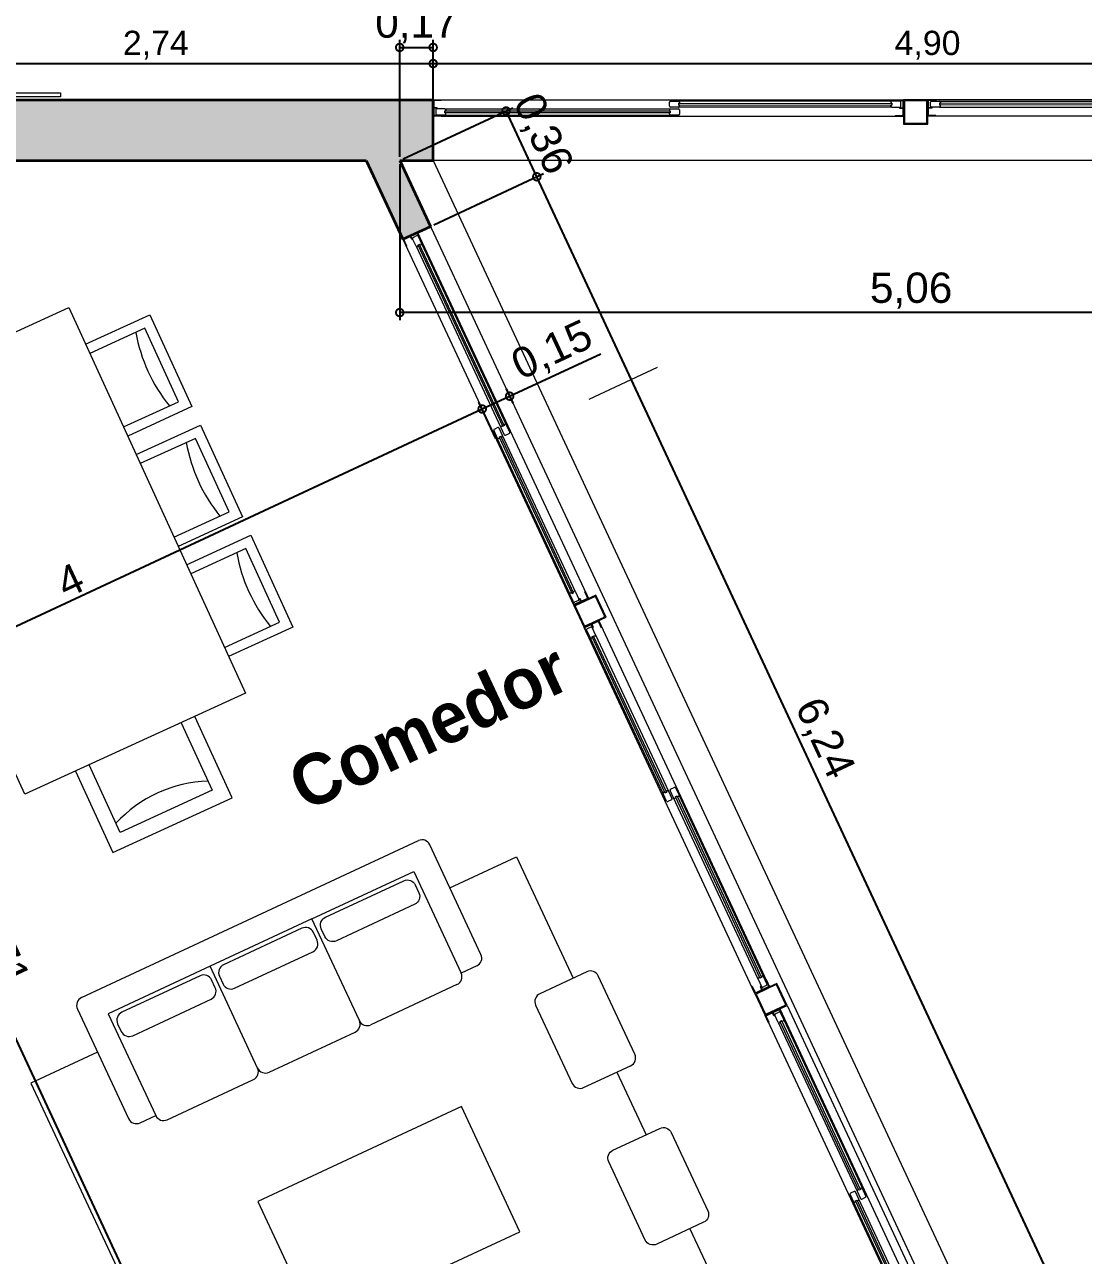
# Model space of a CAD drawing. Header units: millimetres. Extents: x 110427 to 125914, y 76277 to 76441.
# Drawn here: x 114097.03 to 114102.26, y 76334.93 to 76341.02 of the extents above; entities that cross this region are included whole.
import ezdxf

# ---------------------------------------------------------------- set-up
doc = ezdxf.new("R2010")
doc.units = ezdxf.units.MM
for name, color, linetype, lineweight in [('04_CIVIL A CONSTRUIR', 250, 'Continuous', 35), ('06_CIVIL VISTAS GRUESA', 244, 'Continuous', 13), ('07_CIVIL VISTAS MEDIA', 143, 'Continuous', 9), ('08_CIVIL VISTAS FINO', 251, 'Continuous', 5), ('11_CARPINTERIA Y MOBILIARIO', 141, 'Continuous', 9), ('12_HATCH', 8, 'Continuous', 9), ('12_TEXTOS', 4, 'Continuous', 40), ('13_COTAS', 8, 'Continuous', 9)]:
    doc.layers.add(name, color=color, linetype=linetype, lineweight=lineweight)
doc.styles.add('JDS1', font='GOTHICB.TTF')
doc.styles.add('Swis721 BT', font='swiss.ttf')
doc.dimstyles.new('ISO-23', dxfattribs={"dimscale": 0.03, "dimtxt": 5, "dimasz": 2.5, "dimexe": 1.25, "dimexo": 0.625, "dimtad": 1, "dimtxsty": 'Swis721 BT', "dimblk": 'DOTSMALL', "dimcen": 2.5, "dimclrt": 150, "dimadec": 0, "dimazin": 0, "dimtfac": 1, "dimtmove": 0, "dimatfit": 3, "dimfxl": 0, "dimarcsym": 0})

# ---------------------------------------------------------------- blocks, each defined once
blk = doc.blocks.new('_DotSmall')
at = {"color": 0, "linetype": 'ByBlock', "const_width": 0.5}
blk.add_lwpolyline([(-0.0625, 0, 1), (0.0625, 0, 1)], format="xyb", close=True, dxfattribs=at)
blk = doc.blocks.new('*D567')
at = {"layer": '13_COTAS', "color": 0, "lineweight": -2}
for p, q in [((114098.6366, 76332.4563), (114094.9561, 76340.3492)), ((114094.9391, 76340.3413), (114094.9221, 76340.3334)), ((114098.632, 76332.4541), (114098.6706, 76332.4721))]:
    blk.add_line(p, q, dxfattribs=at)
at = {"layer": 'Defpoints', "color": 0}
for p in [(114094.9561, 76340.3492), (114094.9561, 76340.3492), (114098.615, 76332.4462)]:
    blk.add_point(p, dxfattribs=at)
at = {"layer": '13_COTAS', "color": 0, "lineweight": -2, "xscale": 0.075, "yscale": 0.075, "zscale": 0.075}
for p, rotation in [((114094.9561, 76340.3492), 114.9999989492913), ((114098.6366, 76332.4563), 294.9999989492912)]:
    blk.add_blockref('_DotSmall', p, dxfattribs=dict(at, rotation=rotation))
at = {"layer": '13_COTAS', "color": 150, "insert": (114096.8953, 76336.4489), "char_height": 0.15, "attachment_point": 5, "rotation": 295, "style": 'Swis721 BT'}
blk.add_mtext('8,71', dxfattribs=at)
blk = doc.blocks.new('*D624')
at = {"layer": '13_COTAS', "color": 0, "lineweight": -2}
for p, q in [((114099.3585, 76338.9735), (114099.2745, 76339.1536)), ((114095.6651, 76337.4292), (114099.2904, 76339.1196)), ((114095.7333, 76337.283), (114095.6493, 76337.4631))]:
    blk.add_line(p, q, dxfattribs=at)
at = {"layer": 'Defpoints', "color": 0}
for p in [(114099.2904, 76339.1196), (114099.3664, 76338.9565), (114095.7412, 76337.266)]:
    blk.add_point(p, dxfattribs=at)
at = {"layer": '13_COTAS', "color": 0, "lineweight": -2, "xscale": 0.075, "yscale": 0.075, "zscale": 0.075}
for p, rotation in [((114099.2904, 76339.1196), 24.99999753929723), ((114095.6651, 76337.4292), 204.9999975392973)]:
    blk.add_blockref('_DotSmall', p, dxfattribs=dict(at, rotation=rotation))
at = {"layer": '13_COTAS', "color": 150, "insert": (114097.251, 76338.2721), "char_height": 0.15, "attachment_point": 5, "rotation": 25, "style": 'Swis721 BT'}
blk.add_mtext('4', dxfattribs=at)
blk = doc.blocks.new('*D625')
at = {"layer": '13_COTAS', "color": 0, "lineweight": -2}
for p, q in [((114099.4263, 76339.183), (114099.8774, 76339.3934)), ((114099.4096, 76339.2188), (114099.4422, 76339.149)), ((114099.3585, 76338.9735), (114099.2745, 76339.1536)), ((114099.2904, 76339.1196), (114099.4263, 76339.183))]:
    blk.add_line(p, q, dxfattribs=at)
at = {"layer": 'Defpoints', "color": 0}
for p in [(114099.4017, 76339.2358), (114099.4263, 76339.183), (114099.3664, 76338.9565)]:
    blk.add_point(p, dxfattribs=at)
at = {"layer": '13_COTAS', "color": 0, "lineweight": -2, "xscale": 0.075, "yscale": 0.075, "zscale": 0.075}
for p, rotation in [((114099.4263, 76339.183), 24.99999753929718), ((114099.2904, 76339.1196), 204.9999975392972)]:
    blk.add_blockref('_DotSmall', p, dxfattribs=dict(at, rotation=rotation))
at = {"layer": '13_COTAS', "color": 150, "insert": (114099.6397, 76339.403), "char_height": 0.15, "attachment_point": 5, "rotation": 25, "style": 'Swis721 BT'}
blk.add_mtext('0,15', dxfattribs=at)
blk = doc.blocks.new('*D636')
at = {"layer": '06_CIVIL VISTAS GRUESA', "color": 0, "lineweight": -2}
for p, q in [((114099.0514, 76340.0314), (114099.5945, 76340.2846)), ((114102.1977, 76334.6134), (114099.5606, 76340.2688)), ((114101.6886, 76334.376), (114102.2317, 76334.6292))]:
    blk.add_line(p, q, dxfattribs=at)
at = {"layer": 'Defpoints', "color": 0}
for p in [(114099.5606, 76340.2688), (114099.0345, 76340.0234), (114101.6716, 76334.3681)]:
    blk.add_point(p, dxfattribs=at)
at = {"layer": '06_CIVIL VISTAS GRUESA', "color": 0, "lineweight": -2, "xscale": 0.075, "yscale": 0.075, "zscale": 0.075}
for p, rotation in [((114099.5606, 76340.2688), 114.9999999993266), ((114102.1977, 76334.6134), 294.9999999993266)]:
    blk.add_blockref('_DotSmall', p, dxfattribs=dict(at, rotation=rotation))
at = {"layer": '06_CIVIL VISTAS GRUESA', "color": 150, "insert": (114100.9781, 76337.4872), "char_height": 0.15, "attachment_point": 5, "rotation": 295, "style": 'Swis721 BT'}
blk.add_mtext('6,24', dxfattribs=at)
blk = doc.blocks.new('*D637')
at = {"layer": '06_CIVIL VISTAS GRUESA', "color": 0, "lineweight": -2}
for p, q in [((114098.8995, 76340.3572), (114099.4426, 76340.6104)), ((114099.5606, 76340.2688), (114099.4086, 76340.5946)), ((114099.0514, 76340.0313), (114099.5945, 76340.2846))]:
    blk.add_line(p, q, dxfattribs=at)
at = {"layer": 'Defpoints', "color": 0}
for p in [(114099.4086, 76340.5946), (114098.8825, 76340.3492), (114099.0344, 76340.0234)]:
    blk.add_point(p, dxfattribs=at)
at = {"layer": '06_CIVIL VISTAS GRUESA', "color": 0, "lineweight": -2, "xscale": 0.075, "yscale": 0.075, "zscale": 0.075}
for p, rotation in [((114099.4086, 76340.5946), 114.9999999978635), ((114099.5606, 76340.2688), 294.9999999978635)]:
    blk.add_blockref('_DotSmall', p, dxfattribs=dict(at, rotation=rotation))
at = {"layer": '06_CIVIL VISTAS GRUESA', "color": 150, "insert": (114099.5835, 76340.4778), "char_height": 0.15, "attachment_point": 5, "rotation": 295, "style": 'Swis721 BT'}
blk.add_mtext('0,36', dxfattribs=at)
blk = doc.blocks.new('*D638')
at = {"layer": '06_CIVIL VISTAS GRUESA', "color": 0, "lineweight": -2}
for p, q in [((114098.8825, 76340.368), (114098.8822, 76340.9466)), ((114098.8822, 76340.9091), (114099.0477, 76340.9091)), ((114099.048, 76340.3681), (114099.0477, 76340.9466))]:
    blk.add_line(p, q, dxfattribs=at)
at = {"layer": 'Defpoints', "color": 0}
for p in [(114099.0477, 76340.9091), (114098.8825, 76340.3492), (114099.048, 76340.3493)]:
    blk.add_point(p, dxfattribs=at)
at = {"layer": '06_CIVIL VISTAS GRUESA', "color": 0, "lineweight": -2, "xscale": 0.075, "yscale": 0.075, "zscale": 0.075}
for p, rotation in [((114098.8822, 76340.9091), 180.028612391557), ((114099.0477, 76340.9091), 0.02861239155698598)]:
    blk.add_blockref('_DotSmall', p, dxfattribs=dict(at, rotation=rotation))
at = {"layer": '06_CIVIL VISTAS GRUESA', "color": 150, "insert": (114098.9649, 76341.0183), "char_height": 0.15, "attachment_point": 5, "rotation": 0.02861, "style": 'Swis721 BT'}
blk.add_mtext('0,17', dxfattribs=at)
blk = doc.blocks.new('*D640')
at = {"layer": '06_CIVIL VISTAS GRUESA', "color": 0, "lineweight": -2}
for p, q in [((114098.8825, 76340.3305), (114098.8825, 76339.5592)), ((114103.943, 76340.3306), (114103.943, 76339.5593)), ((114103.943, 76339.5968), (114098.8825, 76339.5967))]:
    blk.add_line(p, q, dxfattribs=at)
at = {"layer": 'Defpoints', "color": 0}
for p in [(114098.8825, 76340.3492), (114103.943, 76340.3493), (114098.8825, 76339.5967)]:
    blk.add_point(p, dxfattribs=at)
at = {"layer": '06_CIVIL VISTAS GRUESA', "color": 0, "lineweight": -2, "xscale": 0.075, "yscale": 0.075, "zscale": 0.075}
for p, rotation in [((114098.8825, 76339.5967), 180.0009357865115), ((114103.943, 76339.5968), 0.0009357865114800746)]:
    blk.add_blockref('_DotSmall', p, dxfattribs=dict(at, rotation=rotation))
at = {"layer": '06_CIVIL VISTAS GRUESA', "color": 150, "insert": (114101.4127, 76339.7059), "char_height": 0.15, "attachment_point": 5, "rotation": 0.00094, "style": 'Swis721 BT'}
blk.add_mtext('5,06', dxfattribs=at)
blk = doc.blocks.new('*D539')
at = {"layer": '13_COTAS', "color": 0, "lineweight": -2}
for p, q in [((114096.3035, 76340.668), (114096.3035, 76340.8668)), ((114096.3035, 76340.8293), (114099.0478, 76340.8293)), ((114099.0478, 76340.668), (114099.0478, 76340.8668))]:
    blk.add_line(p, q, dxfattribs=at)
at = {"layer": 'Defpoints', "color": 0}
for p in [(114099.0478, 76340.8293), (114096.3035, 76340.6492), (114099.0478, 76340.6492)]:
    blk.add_point(p, dxfattribs=at)
at = {"layer": '13_COTAS', "color": 0, "lineweight": -2, "xscale": 0.075, "yscale": 0.075, "zscale": 0.075, "rotation": 180}
blk.add_blockref('_DotSmall', (114096.3035, 76340.8293), dxfattribs=at)
at = {"layer": '13_COTAS', "color": 0, "lineweight": -2, "xscale": 0.075, "yscale": 0.075, "zscale": 0.075}
blk.add_blockref('_DotSmall', (114099.0478, 76340.8293), dxfattribs=at)
at = {"layer": '13_COTAS', "color": 150, "insert": (114097.6757, 76340.9204), "char_height": 0.12, "attachment_point": 5, "style": 'Swis721 BT'}
blk.add_mtext('2,74', dxfattribs=at)
blk = doc.blocks.new('*D607')
at = {"layer": '13_COTAS', "color": 0, "lineweight": -2}
for p, q in [((114099.048, 76340.6681), (114099.048, 76340.8668)), ((114099.048, 76340.8293), (114103.9399, 76340.8293)), ((114103.9399, 76340.6693), (114103.9399, 76340.8668))]:
    blk.add_line(p, q, dxfattribs=at)
at = {"layer": 'Defpoints', "color": 0}
for p in [(114103.9399, 76340.8293), (114099.048, 76340.6493), (114103.9399, 76340.6505)]:
    blk.add_point(p, dxfattribs=at)
at = {"layer": '13_COTAS', "color": 0, "lineweight": -2, "xscale": 0.075, "yscale": 0.075, "zscale": 0.075, "rotation": 180}
blk.add_blockref('_DotSmall', (114099.048, 76340.8293), dxfattribs=at)
at = {"layer": '13_COTAS', "color": 0, "lineweight": -2, "xscale": 0.075, "yscale": 0.075, "zscale": 0.075}
blk.add_blockref('_DotSmall', (114103.9399, 76340.8293), dxfattribs=at)
at = {"layer": '13_COTAS', "color": 150, "insert": (114101.494, 76340.9204), "char_height": 0.12, "attachment_point": 5, "style": 'Swis721 BT'}
blk.add_mtext('4,90', dxfattribs=at)

msp = doc.modelspace()

# ---------------------------------------------------------------- hatches: boundary and pattern name
at = {"layer": '12_HATCH'}
h = msp.add_hatch(color=1, dxfattribs=at)
h.dxf.hatch_style = 1
h.paths.add_polyline_path([(114099.048, 76340.6493), (114096.3035, 76340.6492), (114096.3035, 76340.3492), (114098.717, 76340.3492), (114098.8985, 76339.96), (114099.0344, 76340.0234), (114098.8825, 76340.3492), (114099.048, 76340.3493)])

# ---------------------------------------------------------------- linework, layer by layer
at = {"layer": '04_CIVIL A CONSTRUIR'}
for p, q in [((114096.3035, 76340.6492), (114099.048, 76340.6492)), ((114099.048, 76340.3493), (114099.048, 76340.6492)), ((114096.3035, 76340.3492), (114098.717, 76340.3492)), ((114098.717, 76340.3492), (114098.8985, 76339.96)), ((114098.8825, 76340.3492), (114099.048, 76340.3492)), ((114098.8825, 76340.3492), (114099.0344, 76340.0234)), ((114098.8985, 76339.96), (114099.0344, 76340.0234))]:
    msp.add_line(p, q, dxfattribs=at)
at = {"layer": '07_CIVIL VISTAS MEDIA'}
for p, q in [((114099.048, 76340.6493), (114101.3755, 76340.6493)), ((114099.088, 76340.6492), (114099.088, 76340.6462)), ((114101.3355, 76340.6492), (114101.3755, 76340.6492)), ((114101.3355, 76340.6492), (114101.3355, 76340.6463)), ((114103.943, 76340.6493), (114101.4955, 76340.6493)), ((114101.5355, 76340.6492), (114101.4955, 76340.6492)), ((114101.5355, 76340.6492), (114101.5355, 76340.6463)), ((114099.051, 76340.6452), (114099.051, 76340.6117)), ((114099.051, 76340.6067), (114099.051, 76340.5732)), ((114099.088, 76340.6462), (114099.052, 76340.6462)), ((114099.068, 76340.6107), (114099.052, 76340.6107)), ((114099.068, 76340.6077), (114099.052, 76340.6077)), ((114099.061, 76340.6001), (114099.061, 76340.5799)), ((114099.1061, 76340.605), (114099.0659, 76340.605)), ((114099.068, 76340.6077), (114099.068, 76340.6107)), ((114099.1061, 76340.605), (114100.2216, 76340.6045)), ((114099.11, 76340.5948), (114099.1061, 76340.5948)), ((114099.1061, 76340.5851), (114099.1061, 76340.5948)), ((114099.107, 76340.586), (114099.107, 76340.594)), ((114100.2207, 76340.5935), (114099.107, 76340.594)), ((114100.2207, 76340.5855), (114099.107, 76340.586)), ((114099.111, 76340.6001), (114099.111, 76340.5958)), ((114100.2167, 76340.6179), (114100.2167, 76340.6381)), ((114100.2167, 76340.5996), (114100.2167, 76340.5953)), ((114100.2177, 76340.5943), (114100.2216, 76340.5943)), ((114100.2207, 76340.5855), (114100.2207, 76340.5935)), ((114100.2216, 76340.643), (114100.2619, 76340.643)), ((114100.2619, 76340.613), (114100.2216, 76340.613)), ((114100.2216, 76340.6045), (114100.2619, 76340.6045)), ((114100.2216, 76340.5846), (114100.2216, 76340.5943)), ((114101.3158, 76340.6433), (114100.2619, 76340.643)), ((114100.2619, 76340.6328), (114100.2619, 76340.6231)), ((114100.2619, 76340.6328), (114100.2658, 76340.6328)), ((114100.2658, 76340.6231), (114100.2619, 76340.6231)), ((114101.3173, 76340.6135), (114100.2619, 76340.613)), ((114100.2628, 76340.632), (114101.3165, 76340.6325)), ((114100.2628, 76340.632), (114100.2628, 76340.624)), ((114100.2628, 76340.624), (114101.3165, 76340.6245)), ((114100.2667, 76340.5996), (114100.2667, 76340.5793)), ((114100.2668, 76340.6381), (114100.2668, 76340.6338)), ((114100.2668, 76340.6178), (114100.2668, 76340.6221)), ((114101.3125, 76340.6386), (114101.3125, 76340.6344)), ((114101.3125, 76340.6184), (114101.3125, 76340.6226)), ((114101.3173, 76340.6334), (114101.3135, 76340.6334)), ((114101.3135, 76340.6236), (114101.3173, 76340.6236)), ((114101.3165, 76340.6325), (114101.3165, 76340.6245)), ((114101.3173, 76340.6334), (114101.3173, 76340.6236)), ((114101.3173, 76340.6135), (114101.3576, 76340.6135)), ((114101.3576, 76340.6435), (114101.3174, 76340.6435)), ((114101.3355, 76340.6463), (114101.3715, 76340.6463)), ((114101.3555, 76340.6107), (114101.3555, 76340.6077)), ((114101.3555, 76340.6107), (114101.3715, 76340.6107)), ((114101.3555, 76340.6077), (114101.3715, 76340.6077)), ((114101.3625, 76340.6184), (114101.3625, 76340.6386)), ((114101.3725, 76340.6117), (114101.3725, 76340.6453)), ((114101.3725, 76340.5732), (114101.3725, 76340.6067)), ((114101.4985, 76340.6117), (114101.4985, 76340.6453)), ((114101.4985, 76340.5732), (114101.4985, 76340.6067)), ((114101.5355, 76340.6463), (114101.4995, 76340.6463)), ((114101.5155, 76340.6107), (114101.4995, 76340.6107)), ((114101.5155, 76340.6077), (114101.4995, 76340.6077)), ((114101.5085, 76340.6184), (114101.5085, 76340.6386)), ((114101.5133, 76340.6435), (114101.5536, 76340.6435)), ((114101.5536, 76340.6135), (114101.5133, 76340.6135)), ((114101.5155, 76340.6107), (114101.5155, 76340.6077)), ((114101.5536, 76340.6334), (114101.5575, 76340.6334)), ((114101.5536, 76340.6334), (114101.5536, 76340.6236)), ((114101.5575, 76340.6236), (114101.5536, 76340.6236)), ((114101.5536, 76340.6135), (114102.7291, 76340.613)), ((114102.7282, 76340.632), (114101.5545, 76340.6325)), ((114101.5545, 76340.6325), (114101.5545, 76340.6245)), ((114102.7282, 76340.624), (114101.5545, 76340.6245)), ((114101.5551, 76340.6433), (114102.7291, 76340.643)), ((114101.5585, 76340.6386), (114101.5585, 76340.6344)), ((114101.5585, 76340.6184), (114101.5585, 76340.6226)), ((114099.088, 76340.5692), (114099.048, 76340.5692)), ((114099.088, 76340.5722), (114099.052, 76340.5722)), ((114099.0659, 76340.575), (114099.1061, 76340.575)), ((114099.088, 76340.5692), (114099.088, 76340.5722)), ((114099.088, 76340.5692), (114101.3754, 76340.5692)), ((114099.1061, 76340.5851), (114099.11, 76340.5851)), ((114099.1061, 76340.575), (114100.2216, 76340.5745)), ((114099.111, 76340.5799), (114099.111, 76340.5841)), ((114100.2167, 76340.5794), (114100.2167, 76340.5836)), ((114100.2216, 76340.5846), (114100.2177, 76340.5846)), ((114100.2619, 76340.5745), (114100.2216, 76340.5745)), ((114101.3355, 76340.5692), (114101.3355, 76340.5722)), ((114101.3355, 76340.5722), (114101.3715, 76340.5722)), ((114101.3355, 76340.5692), (114101.3755, 76340.5692)), ((114101.5355, 76340.5692), (114101.4955, 76340.5692)), ((114103.903, 76340.5692), (114101.4956, 76340.5692)), ((114101.5355, 76340.5722), (114101.4995, 76340.5722)), ((114101.5355, 76340.5692), (114101.5355, 76340.5722)), ((114098.9383, 76339.9753), (114098.9687, 76339.9895)), ((114098.9485, 76339.969), (114098.9669, 76339.9776)), ((114098.9852, 76339.9563), (114098.97, 76339.989)), ((114098.9879, 76339.9576), (114098.971, 76339.9939)), ((114098.9711, 76339.9939), (114099.8163, 76338.1814)), ((114098.9154, 76339.9238), (114098.8985, 76339.96)), ((114098.8985, 76339.96), (114099.7437, 76338.1475)), ((114098.9182, 76339.925), (114098.9029, 76339.9577)), ((114098.9034, 76339.959), (114098.9338, 76339.9732)), ((114098.9154, 76339.9238), (114098.9182, 76339.925)), ((114098.9419, 76339.9582), (114098.9351, 76339.9727)), ((114098.9446, 76339.9594), (114098.9378, 76339.9739)), ((114098.9446, 76339.9594), (114098.9419, 76339.9582)), ((114098.9632, 76339.9261), (114098.9462, 76339.9625)), ((114098.9632, 76339.9261), (114099.3822, 76339.0287)), ((114098.9697, 76339.9237), (114098.9735, 76339.9255)), ((114098.9812, 76339.9345), (114098.9724, 76339.9303)), ((114098.974, 76339.9268), (114098.9724, 76339.9303)), ((114098.9734, 76339.9752), (114098.9904, 76339.9388)), ((114098.9808, 76339.9333), (114098.9736, 76339.9299)), ((114099.3918, 76339.0341), (114098.9736, 76339.9299)), ((114099.3991, 76339.0375), (114098.9808, 76339.9333)), ((114098.9812, 76339.9345), (114098.9829, 76339.9309)), ((114098.988, 76339.9322), (114098.9842, 76339.9305)), ((114098.9879, 76339.9576), (114098.9852, 76339.9563)), ((114098.9904, 76339.9388), (114099.4094, 76339.0414)), ((114099.3474, 76339.0124), (114099.3644, 76338.9759)), ((114099.3681, 76339.0274), (114099.3497, 76339.0189)), ((114099.3916, 76338.9886), (114099.3745, 76339.0251)), ((114099.3822, 76339.0287), (114099.3993, 76338.9922)), ((114099.3846, 76339.0352), (114099.3884, 76339.037)), ((114099.3898, 76339.0365), (114099.3914, 76339.033)), ((114099.4003, 76339.0371), (114099.3914, 76339.033)), ((114099.3991, 76339.0375), (114099.3918, 76339.0341)), ((114099.4003, 76339.0371), (114099.3986, 76339.0406)), ((114099.4029, 76339.0437), (114099.3991, 76339.0419)), ((114099.4265, 76339.0049), (114099.4094, 76339.0414)), ((114099.724, 76338.204), (114099.3644, 76338.9759)), ((114099.3709, 76338.9736), (114099.3747, 76338.9754)), ((114099.3736, 76338.9802), (114099.3824, 76338.9843)), ((114099.3736, 76338.9802), (114099.3752, 76338.9767)), ((114099.3747, 76338.9798), (114099.382, 76338.9832)), ((114099.3747, 76338.9798), (114099.734, 76338.208)), ((114099.382, 76338.9832), (114099.7413, 76338.2114)), ((114099.384, 76338.9808), (114099.3824, 76338.9843)), ((114099.3892, 76338.9821), (114099.3854, 76338.9803)), ((114099.7516, 76338.2152), (114099.3916, 76338.9886)), ((114099.4058, 76338.9899), (114099.4241, 76338.9984)), ((114099.7268, 76338.209), (114099.7306, 76338.2108)), ((114099.7336, 76338.2068), (114099.732, 76338.2103)), ((114099.7336, 76338.2068), (114099.7424, 76338.211)), ((114099.734, 76338.208), (114099.7413, 76338.2114)), ((114099.7408, 76338.2145), (114099.7424, 76338.211)), ((114099.7451, 76338.2176), (114099.7413, 76338.2158)), ((114099.7516, 76338.2152), (114099.7687, 76338.1788)), ((114099.7994, 76338.2175), (114099.7967, 76338.2162)), ((114099.7967, 76338.2162), (114099.8119, 76338.1836)), ((114099.7994, 76338.2175), (114099.8163, 76338.1813)), ((114099.7415, 76338.1661), (114099.7244, 76338.2025)), ((114099.7269, 76338.1837), (114099.7296, 76338.1849)), ((114099.7269, 76338.1837), (114099.7438, 76338.1474)), ((114099.7296, 76338.1849), (114099.7448, 76338.1523)), ((114099.7765, 76338.166), (114099.7462, 76338.1518)), ((114099.7663, 76338.1723), (114099.7479, 76338.1637)), ((114099.7703, 76338.1818), (114099.773, 76338.1831)), ((114099.7703, 76338.1818), (114099.777, 76338.1673)), ((114099.773, 76338.1831), (114099.7797, 76338.1686)), ((114099.8114, 76338.1823), (114099.7811, 76338.1681)), ((114099.8114, 76338.0025), (114099.7945, 76338.0387)), ((114100.6397, 76336.226), (114099.7945, 76338.0386)), ((114099.8141, 76338.0037), (114099.7989, 76338.0364)), ((114099.8298, 76338.0518), (114099.7994, 76338.0377)), ((114099.828, 76338.04), (114099.8096, 76338.0314)), ((114099.8379, 76338.0369), (114099.8311, 76338.0514)), ((114099.8406, 76338.0381), (114099.8338, 76338.0526)), ((114099.8647, 76338.0681), (114099.8343, 76338.0539)), ((114099.8515, 76338.0011), (114099.8345, 76338.0376)), ((114099.8379, 76338.0369), (114099.8406, 76338.0381)), ((114099.8812, 76338.035), (114099.866, 76338.0676)), ((114099.8839, 76338.0363), (114099.867, 76338.0725)), ((114100.7123, 76336.2599), (114099.8671, 76338.0724)), ((114099.8839, 76338.0363), (114099.8812, 76338.035)), ((114099.8073, 76338.0249), (114099.8243, 76337.9885)), ((114099.8114, 76338.0025), (114099.8141, 76338.0037)), ((114099.8252, 76337.9872), (114100.1853, 76337.2155)), ((114099.8308, 76337.9861), (114099.8346, 76337.9879)), ((114099.8335, 76337.9927), (114099.8423, 76337.9968)), ((114099.8335, 76337.9927), (114099.8351, 76337.9892)), ((114099.8346, 76337.9923), (114099.8419, 76337.9957)), ((114100.1949, 76337.221), (114099.8346, 76337.9923)), ((114100.2021, 76337.2243), (114099.8419, 76337.9957)), ((114099.8439, 76337.9933), (114099.8423, 76337.9968)), ((114099.8491, 76337.9946), (114099.8453, 76337.9928)), ((114099.8515, 76338.0011), (114100.2125, 76337.2282)), ((114100.2225, 76337.2383), (114100.2409, 76337.2468)), ((114100.2474, 76337.2444), (114100.2644, 76337.208)), ((114100.2023, 76337.179), (114100.1853, 76337.2155)), ((114100.1877, 76337.222), (114100.1915, 76337.2238)), ((114100.1945, 76337.2198), (114100.1928, 76337.2233)), ((114100.1945, 76337.2198), (114100.2033, 76337.2239)), ((114100.1949, 76337.221), (114100.2021, 76337.2243)), ((114100.2017, 76337.2274), (114100.2033, 76337.2239)), ((114100.206, 76337.2306), (114100.2021, 76337.2288)), ((114100.2271, 76337.1852), (114100.2088, 76337.1767)), ((114100.2125, 76337.2282), (114100.2295, 76337.1917)), ((114100.2372, 76337.1953), (114100.2202, 76337.2318)), ((114100.6553, 76336.2975), (114100.2372, 76337.1953)), ((114100.2437, 76337.1929), (114100.2475, 76337.1947)), ((114100.2552, 76337.2037), (114100.2464, 76337.1996)), ((114100.248, 76337.196), (114100.2464, 76337.1996)), ((114100.2548, 76337.2025), (114100.2475, 76337.1991)), ((114100.2475, 76337.1991), (114100.6649, 76336.3029)), ((114100.2548, 76337.2025), (114100.6721, 76336.3063)), ((114100.2552, 76337.2037), (114100.2569, 76337.2002)), ((114100.262, 76337.2015), (114100.2582, 76337.1997)), ((114100.6825, 76336.3101), (114100.2644, 76337.208)), ((114100.6228, 76336.2623), (114100.6255, 76336.2636)), ((114100.6228, 76336.2623), (114100.6397, 76336.226)), ((114100.6255, 76336.2636), (114100.6407, 76336.231)), ((114100.6553, 76336.2975), (114100.6723, 76336.261)), ((114100.6576, 76336.304), (114100.6615, 76336.3058)), ((114100.6628, 76336.3053), (114100.6645, 76336.3018)), ((114100.6733, 76336.3059), (114100.6645, 76336.3018)), ((114100.6721, 76336.3063), (114100.6649, 76336.3029)), ((114100.6689, 76336.2617), (114100.6662, 76336.2605)), ((114100.6662, 76336.2605), (114100.6729, 76336.246)), ((114100.6689, 76336.2617), (114100.6756, 76336.2472)), ((114100.6733, 76336.3059), (114100.6717, 76336.3094)), ((114100.676, 76336.3125), (114100.6721, 76336.3107)), ((114100.677, 76336.2468), (114100.7074, 76336.2609)), ((114100.6788, 76336.2586), (114100.6971, 76336.2672)), ((114100.6995, 76336.2737), (114100.6825, 76336.3101)), ((114100.6953, 76336.2961), (114100.6926, 76336.2949)), ((114100.6926, 76336.2949), (114100.7078, 76336.2622)), ((114100.6953, 76336.2961), (114100.7122, 76336.2599)), ((114100.6421, 76336.2305), (114100.6725, 76336.2446)), ((114100.7302, 76336.1325), (114100.7606, 76336.1467)), ((114100.7772, 76336.1136), (114100.7619, 76336.1462)), ((114100.7799, 76336.1149), (114100.763, 76336.1511)), ((114100.763, 76336.1511), (114101.6082, 76334.3386)), ((114100.7074, 76336.081), (114100.6904, 76336.1173)), ((114100.6904, 76336.1173), (114101.5356, 76334.3048)), ((114100.7101, 76336.0823), (114100.6949, 76336.1149)), ((114100.6953, 76336.1163), (114100.7257, 76336.1304)), ((114100.7074, 76336.081), (114100.7101, 76336.0823)), ((114100.7338, 76336.1155), (114100.727, 76336.13)), ((114100.7365, 76336.1167), (114100.7297, 76336.1312)), ((114100.7365, 76336.1167), (114100.7338, 76336.1155)), ((114100.7551, 76336.0833), (114100.7381, 76336.1198)), ((114100.7405, 76336.1263), (114100.7588, 76336.1348)), ((114100.7551, 76336.0833), (114101.1451, 76335.2482)), ((114100.7616, 76336.081), (114100.7655, 76336.0828)), ((114100.7732, 76336.0917), (114100.7643, 76336.0876)), ((114100.766, 76336.0841), (114100.7643, 76336.0876)), ((114100.7653, 76336.1325), (114100.7823, 76336.096)), ((114100.7727, 76336.0906), (114100.7655, 76336.0872)), ((114101.1547, 76335.2536), (114100.7655, 76336.0872)), ((114101.162, 76335.257), (114100.7727, 76336.0906)), ((114100.7732, 76336.0917), (114100.7748, 76336.0882)), ((114100.78, 76336.0895), (114100.7761, 76336.0877)), ((114100.7799, 76336.1149), (114100.7772, 76336.1136)), ((114100.7823, 76336.096), (114101.1723, 76335.2609)), ((114101.1103, 76335.2319), (114101.1273, 76335.1954)), ((114101.131, 76335.2469), (114101.1126, 76335.2384)), ((114101.1545, 76335.2081), (114101.1374, 76335.2446)), ((114101.1451, 76335.2482), (114101.1622, 76335.2117)), ((114101.1475, 76335.2547), (114101.1514, 76335.2565)), ((114101.1527, 76335.256), (114101.1543, 76335.2525)), ((114101.1632, 76335.2566), (114101.1543, 76335.2525)), ((114101.162, 76335.257), (114101.1547, 76335.2536)), ((114101.1632, 76335.2566), (114101.1615, 76335.2601)), ((114101.1658, 76335.2632), (114101.162, 76335.2614)), ((114101.1894, 76335.2244), (114101.1723, 76335.2609)), ((114101.5159, 76334.3613), (114101.1273, 76335.1954)), ((114101.1338, 76335.1931), (114101.1376, 76335.1949)), ((114101.1365, 76335.1997), (114101.1453, 76335.2038)), ((114101.1365, 76335.1997), (114101.1381, 76335.1962)), ((114101.1376, 76335.1993), (114101.1449, 76335.2027)), ((114101.1376, 76335.1993), (114101.526, 76334.3653)), ((114101.1449, 76335.2027), (114101.5332, 76334.3687)), ((114101.1469, 76335.2003), (114101.1453, 76335.2038)), ((114101.1521, 76335.2016), (114101.1483, 76335.1998)), ((114101.5435, 76334.3725), (114101.1545, 76335.2081)), ((114101.1687, 76335.2094), (114101.187, 76335.2179))]:
    msp.add_line(p, q, dxfattribs=at)
for points in [[(114101.4955, 76340.5293), (114101.4955, 76340.6493), (114101.3755, 76340.6493), (114101.3755, 76340.5293)], [(114099.7944, 76338.0387), (114099.9032, 76338.0894), (114099.8525, 76338.1981), (114099.7437, 76338.1474)], [(114100.6904, 76336.1173), (114100.7991, 76336.168), (114100.7484, 76336.2768), (114100.6397, 76336.226)]]:
    msp.add_lwpolyline(points, close=True, dxfattribs=at)
for points in [[(114101.491, 76340.5383), (114101.491, 76340.6403, 0.414214), (114101.4865, 76340.6448), (114101.3845, 76340.6448, 0.414214), (114101.38, 76340.6403), (114101.38, 76340.5383, 0.414214), (114101.3845, 76340.5338), (114101.4865, 76340.5338, 0.414214)], [(114099.8007, 76338.0465), (114099.8931, 76338.0896, 0.414214), (114099.8953, 76338.0956), (114099.8522, 76338.1881, 0.414214), (114099.8462, 76338.1902), (114099.7538, 76338.1471, 0.414214), (114099.7516, 76338.1412), (114099.7947, 76338.0487, 0.414214)], [(114100.6966, 76336.1252), (114100.7891, 76336.1683, 0.414214), (114100.7913, 76336.1743), (114100.7482, 76336.2667, 0.414214), (114100.7422, 76336.2689), (114100.6497, 76336.2258, 0.414214), (114100.6476, 76336.2198), (114100.6907, 76336.1273, 0.414214)]]:
    msp.add_lwpolyline(points, format="xyb", close=True, dxfattribs=at)
for centre, radius, start, end in [((114099.052, 76340.6452), 0.001, 89.98597, 179.98598), ((114099.052, 76340.6117), 0.001, 179.98598, 269.98597), ((114099.052, 76340.6067), 0.001, 89.98597, 179.98598), ((114099.0659, 76340.6001), 0.00488, 89.98597, 179.98598), ((114099.1061, 76340.6001), 0.00488, 359.98598, 89.98597), ((114099.11, 76340.5958), 0.001, 269.98597, 359.98598), ((114100.2216, 76340.6381), 0.00488, 89.98597, 179.98598), ((114100.2216, 76340.6179), 0.00488, 179.98598, 269.98597), ((114100.2216, 76340.5996), 0.00488, 89.98597, 179.98598), ((114100.2177, 76340.5953), 0.001, 179.98598, 269.98597), ((114100.2619, 76340.6381), 0.0049, 359.98598, 89.98597), ((114100.2619, 76340.6178), 0.00488, 269.98597, 359.98598), ((114100.2619, 76340.5996), 0.00488, 359.98598, 89.98597), ((114100.2658, 76340.6221), 0.001, 359.98598, 89.98597), ((114101.3174, 76340.6386), 0.0049, 89.98597, 179.98598), ((114101.3135, 76340.6226), 0.001, 89.98597, 179.98598), ((114101.3173, 76340.6184), 0.00488, 179.98598, 269.98597), ((114101.3576, 76340.6386), 0.00488, 359.98598, 89.98597), ((114101.3576, 76340.6184), 0.00488, 269.98597, 359.98598), ((114101.3715, 76340.6453), 0.001, 359.98598, 89.98597), ((114101.3715, 76340.6117), 0.001, 269.98597, 359.98598), ((114101.3715, 76340.6067), 0.001, 359.98598, 89.98597), ((114101.4995, 76340.6453), 0.001, 90.01403, 180.01402), ((114101.4995, 76340.6117), 0.001, 180.01402, 270.01403), ((114101.4995, 76340.6067), 0.001, 90.01403, 180.01402), ((114101.5133, 76340.6386), 0.00488, 90.01403, 180.01402), ((114101.5133, 76340.6184), 0.00488, 180.01402, 270.01403), ((114101.5536, 76340.6386), 0.0049, 0.01402, 90.01403), ((114101.5536, 76340.6184), 0.00488, 270.01403, 0.01402), ((114101.5575, 76340.6226), 0.001, 0.01402, 90.01403), ((114099.052, 76340.5732), 0.001, 179.98598, 269.98597), ((114099.0659, 76340.5799), 0.00488, 179.98598, 269.98597), ((114099.1061, 76340.5799), 0.0049, 269.98597, 359.98598), ((114100.2216, 76340.5794), 0.0049, 179.98598, 269.98597), ((114100.2619, 76340.5793), 0.00488, 269.98597, 359.98598), ((114101.3715, 76340.5732), 0.001, 269.98597, 359.98598), ((114101.4995, 76340.5732), 0.001, 180.01402, 270.01403), ((114098.969, 76339.9732), 0.00488, 25.01523, 115.01523), ((114098.9691, 76339.9885), 0.001, 25.01523, 115.01523), ((114098.9038, 76339.9581), 0.001, 115.01523, 205.01523), ((114098.9342, 76339.9723), 0.001, 25.01523, 115.01523), ((114098.9387, 76339.9744), 0.001, 115.01523, 205.01523), ((114098.9506, 76339.9646), 0.00488, 115.01523, 205.01523), ((114098.9676, 76339.9281), 0.00488, 205.01523, 295.01523), ((114098.9731, 76339.9264), 0.001, 295.01523, 25.01523), ((114098.986, 76339.9367), 0.0049, 295.01523, 25.01523), ((114099.3518, 76339.0145), 0.00488, 115.01523, 205.01523), ((114099.3701, 76339.023), 0.00488, 25.01523, 115.01523), ((114099.3867, 76339.0308), 0.00488, 115.01523, 205.01523), ((114099.3889, 76339.0361), 0.001, 25.01523, 115.01523), ((114099.405, 76339.0393), 0.0049, 25.01523, 115.01523), ((114099.422, 76339.0028), 0.00488, 295.01523, 25.01523), ((114099.3688, 76338.978), 0.0049, 205.01523, 295.01523), ((114099.3849, 76338.9812), 0.001, 205.01523, 295.01523), ((114099.3871, 76338.9865), 0.00488, 295.01523, 25.01523), ((114099.4037, 76338.9943), 0.00488, 205.01523, 295.01523), ((114099.7417, 76338.2149), 0.001, 115.01523, 205.01523), ((114099.7472, 76338.2132), 0.00488, 25.01523, 115.01523), ((114099.7289, 76338.2046), 0.0049, 115.01523, 205.01523), ((114099.7459, 76338.1681), 0.00488, 205.01523, 295.01523), ((114099.7457, 76338.1527), 0.001, 205.01523, 295.01523), ((114099.7642, 76338.1767), 0.00488, 295.01523, 25.01523), ((114099.7761, 76338.1669), 0.001, 295.01523, 25.01523), ((114099.7806, 76338.169), 0.001, 205.01523, 295.01523), ((114099.811, 76338.1832), 0.001, 295.01523, 25.01523), ((114099.7998, 76338.0368), 0.001, 114.98543, 204.98543), ((114099.8117, 76338.027), 0.00488, 114.98543, 204.98543), ((114099.83, 76338.0356), 0.00488, 24.98543, 114.98543), ((114099.8302, 76338.0509), 0.001, 24.98543, 114.98543), ((114099.8347, 76338.053), 0.001, 114.98543, 204.98543), ((114099.8651, 76338.0672), 0.001, 24.98543, 114.98543), ((114099.8287, 76337.9905), 0.0049, 204.98543, 294.98543), ((114099.8448, 76337.9937), 0.001, 204.98543, 294.98543), ((114099.8471, 76337.9991), 0.00488, 294.98543, 24.98543), ((114100.2246, 76337.2338), 0.00488, 114.98543, 204.98543), ((114100.243, 76337.2424), 0.00488, 24.98543, 114.98543), ((114100.1897, 76337.2176), 0.0049, 114.98543, 204.98543), ((114100.2026, 76337.2279), 0.001, 114.98543, 204.98543), ((114100.2067, 76337.1811), 0.00488, 204.98543, 294.98543), ((114100.2081, 76337.2261), 0.00488, 24.98543, 114.98543), ((114100.2251, 76337.1896), 0.00488, 294.98543, 24.98543), ((114100.2416, 76337.1973), 0.00488, 204.98543, 294.98543), ((114100.2471, 76337.1956), 0.001, 294.98543, 24.98543), ((114100.2599, 76337.2059), 0.0049, 294.98543, 24.98543), ((114100.6597, 76336.2995), 0.00488, 114.98543, 204.98543), ((114100.6619, 76336.3048), 0.001, 24.98543, 114.98543), ((114100.6767, 76336.263), 0.00488, 204.98543, 294.98543), ((114100.678, 76336.3081), 0.0049, 24.98543, 114.98543), ((114100.6951, 76336.2716), 0.00488, 294.98543, 24.98543), ((114100.7069, 76336.2618), 0.001, 294.98543, 24.98543), ((114100.6416, 76336.2314), 0.001, 204.98543, 294.98543), ((114100.672, 76336.2456), 0.001, 294.98543, 24.98543), ((114100.6765, 76336.2477), 0.001, 204.98543, 294.98543), ((114100.761, 76336.1458), 0.001, 25.01523, 115.01523), ((114100.6958, 76336.1154), 0.001, 115.01523, 205.01523), ((114100.7261, 76336.1295), 0.001, 25.01523, 115.01523), ((114100.7307, 76336.1316), 0.001, 115.01523, 205.01523), ((114100.7425, 76336.1219), 0.00488, 115.01523, 205.01523), ((114100.7596, 76336.0854), 0.00488, 205.01523, 295.01523), ((114100.7609, 76336.1304), 0.00488, 25.01523, 115.01523), ((114100.765, 76336.0837), 0.001, 295.01523, 25.01523), ((114100.7779, 76336.094), 0.0049, 295.01523, 25.01523), ((114101.1147, 76335.234), 0.00488, 115.01523, 205.01523), ((114101.133, 76335.2425), 0.00488, 25.01523, 115.01523), ((114101.1496, 76335.2503), 0.00488, 115.01523, 205.01523), ((114101.1518, 76335.2556), 0.001, 25.01523, 115.01523), ((114101.1679, 76335.2588), 0.0049, 25.01523, 115.01523), ((114101.1317, 76335.1975), 0.0049, 205.01523, 295.01523), ((114101.1478, 76335.2007), 0.001, 205.01523, 295.01523), ((114101.1501, 76335.206), 0.00488, 295.01523, 25.01523), ((114101.1666, 76335.2138), 0.00488, 205.01523, 295.01523), ((114101.1849, 76335.2223), 0.00488, 295.01523, 25.01523)]:
    msp.add_arc(centre, radius, start, end, dxfattribs=at)
at = {"layer": '07_CIVIL VISTAS MEDIA', "extrusion": (5.97036e-08, -2.70932e-08, 1)}
msp.add_arc((114100.2658, 76340.6338, 0.0047), 0.001, 269.98597, 359.98598, dxfattribs=at)
at = {"layer": '07_CIVIL VISTAS MEDIA', "extrusion": (-5.97168e-08, -2.7064e-08, 1)}
msp.add_arc((114101.3135, 76340.6344, -0.0089), 0.001, 179.98598, 269.98597, dxfattribs=at)
at = {"layer": '07_CIVIL VISTAS MEDIA', "extrusion": (5.97168e-08, -2.7064e-08, 1)}
msp.add_arc((114101.5575, 76340.6344, 0.0047), 0.001, 270.01403, 0.01402, dxfattribs=at)
at = {"layer": '07_CIVIL VISTAS MEDIA', "extrusion": (5.97168e-08, 2.7064e-08, 1)}
msp.add_arc((114099.11, 76340.5841, 0.0089), 0.001, 359.98598, 89.98597, dxfattribs=at)
at = {"layer": '07_CIVIL VISTAS MEDIA', "extrusion": (-5.97036e-08, 2.70932e-08, 1)}
msp.add_arc((114100.2177, 76340.5836, -0.0047), 0.001, 89.98597, 179.98598, dxfattribs=at)
at = {"layer": '07_CIVIL VISTAS MEDIA', "extrusion": (7.105e-10, -6.55595e-08, 1)}
for centre in [(114098.9838, 76339.9314, -0.0049), (114100.7757, 76336.0886, -0.0049)]:
    msp.add_arc(centre, 0.001, 205.01523, 295.01523, dxfattribs=at)
at = {"layer": '07_CIVIL VISTAS MEDIA', "extrusion": (-4.97875e-08, 4.26587e-08, 1)}
for centre in [(114099.3995, 76339.041, -0.0024), (114101.1624, 76335.2605, -0.0024)]:
    msp.add_arc(centre, 0.001, 115.01523, 205.01523, dxfattribs=at)
at = {"layer": '07_CIVIL VISTAS MEDIA', "extrusion": (4.97875e-08, -4.26587e-08, 1)}
for centre in [(114099.3743, 76338.9763, 0.0024), (114101.1372, 76335.1958, 0.0024)]:
    msp.add_arc(centre, 0.001, 295.01523, 25.01523, dxfattribs=at)
at = {"layer": '07_CIVIL VISTAS MEDIA', "extrusion": (-7.105e-10, 6.55595e-08, 1)}
msp.add_arc((114099.7311, 76338.2099, 0.0049), 0.001, 25.01523, 115.01523, dxfattribs=at)
at = {"layer": '07_CIVIL VISTAS MEDIA', "extrusion": (4.97653e-08, -4.26846e-08, 1)}
msp.add_arc((114099.8342, 76337.9888, 0.0024), 0.001, 294.98543, 24.98543, dxfattribs=at)
at = {"layer": '07_CIVIL VISTAS MEDIA', "extrusion": (-6.76393e-10, 6.55599e-08, 1)}
msp.add_arc((114100.1919, 76337.2229, 0.0049), 0.001, 24.98543, 114.98543, dxfattribs=at)
at = {"layer": '07_CIVIL VISTAS MEDIA', "extrusion": (6.76393e-10, -6.55599e-08, 1)}
msp.add_arc((114100.2578, 76337.2006, -0.0049), 0.001, 204.98543, 294.98543, dxfattribs=at)
at = {"layer": '07_CIVIL VISTAS MEDIA', "extrusion": (-4.97653e-08, 4.26846e-08, 1)}
msp.add_arc((114100.6726, 76336.3098, -0.0024), 0.001, 114.98543, 204.98543, dxfattribs=at)
at = {"layer": '08_CIVIL VISTAS FINO'}
for p, q in [((114103.943, 76340.3493), (114099.048, 76340.3493)), ((114099.048, 76340.3492), (114101.8075, 76334.4315)), ((114098.912, 76340.2859), (114101.6716, 76334.3681)), ((114100.7991, 76336.168), (114101.6444, 76334.3554))]:
    msp.add_line(p, q, dxfattribs=at)
at = {"layer": '11_CARPINTERIA Y MOBILIARIO'}
for p, q in [((114097.3282, 76339.44), (114097.6465, 76339.5857)), ((114097.6465, 76339.5857), (114097.8546, 76339.1311)), ((114097.6218, 76339.5194), (114097.349, 76339.3945)), ((114097.7883, 76339.1557), (114097.6218, 76339.5194)), ((114097.5155, 76339.0308), (114097.7883, 76339.1557)), ((114097.8546, 76339.1311), (114097.5364, 76338.9854)), ((114097.578, 76338.8945), (114097.8962, 76339.0401)), ((114097.8962, 76339.0401), (114098.1043, 76338.5855)), ((114097.8716, 76338.9739), (114097.5988, 76338.849)), ((114098.0381, 76338.6102), (114097.8716, 76338.9739)), ((114097.7653, 76338.4853), (114098.0381, 76338.6102)), ((114098.1043, 76338.5855), (114097.7861, 76338.4398)), ((114097.8277, 76338.3489), (114098.146, 76338.4946)), ((114098.146, 76338.4946), (114098.3541, 76338.04)), ((114098.1213, 76338.4283), (114097.8485, 76338.3034)), ((114098.2878, 76338.0646), (114098.1213, 76338.4283)), ((114098.015, 76337.9397), (114098.2878, 76338.0646)), ((114098.3541, 76338.04), (114098.0358, 76337.8943)), ((114097.8008, 76337.5667), (114097.954, 76337.2322)), ((114098.0534, 76337.1953), (114097.869, 76337.598)), ((114097.4993, 76337.0241), (114097.3462, 76337.3586)), ((114097.278, 76337.3274), (114097.4624, 76336.9247)), ((114097.4624, 76336.9247), (114098.0534, 76337.1953)), ((114097.954, 76337.2322), (114097.4993, 76337.0241)), ((114097.3086, 76336.2064), (114098.9747, 76336.9833)), ((114099.2844, 76336.4202), (114099.0315, 76336.9626)), ((114099.1308, 76336.7495), (114099.4602, 76336.9031)), ((114099.4602, 76336.9031), (114099.7402, 76336.3026)), ((114098.4477, 76336.5961), (114098.9514, 76336.8309)), ((114098.9514, 76336.8309), (114099.1862, 76336.3273)), ((114098.4477, 76336.5961), (114097.944, 76336.3612)), ((114098.6826, 76336.0924), (114098.4477, 76336.5961)), ((114097.944, 76336.3612), (114097.4403, 76336.1263)), ((114098.1789, 76335.8575), (114097.944, 76336.3612)), ((114099.2637, 76336.3634), (114099.1862, 76336.3273)), ((114099.1656, 76336.2704), (114098.7394, 76336.0717)), ((114097.288, 76336.1496), (114097.5409, 76335.6072)), ((114097.4403, 76336.1263), (114097.6752, 76335.6226)), ((114098.2357, 76335.8368), (114098.6619, 76336.0356)), ((114097.3873, 76335.9365), (114097.058, 76335.783)), ((114099.957, 76335.8376), (114100.1015, 76335.5277)), ((114097.058, 76335.783), (114098.1962, 76333.342)), ((114097.732, 76335.602), (114098.1582, 76335.8007)), ((114097.5977, 76335.5865), (114097.6752, 76335.6226)), ((114100.3183, 76335.0627), (114100.5984, 76334.4622))]:
    msp.add_line(p, q, dxfattribs=at)
for points in [[(114097.2035, 76340.6642), (114096.1868, 76340.6642), (114096.1868, 76340.6842), (114097.2035, 76340.6842)], [(114098.1191, 76337.7124), (114097.028, 76337.2129), (114096.1539, 76339.1224), (114097.245, 76339.6219)], [(114098.18, 76335.1977), (114098.469, 76334.5777), (114099.4764, 76335.0475), (114099.1873, 76335.6674)]]:
    msp.add_lwpolyline(points, close=True, dxfattribs=at)
for points in [[(114098.9591, 76336.7638), (114098.9772, 76336.725, -0.414214), (114098.9565, 76336.6682), (114098.569, 76336.4876, -0.414214), (114098.5122, 76336.5082), (114098.4942, 76336.547, -0.414214), (114098.5148, 76336.6038), (114098.9023, 76336.7845, -0.414214)], [(114097.9905, 76336.3121), (114098.0085, 76336.2734, 0.414214), (114098.0654, 76336.2527), (114098.4528, 76336.4334, 0.414214), (114098.4735, 76336.4902), (114098.4554, 76336.5289, 0.414214), (114098.3986, 76336.5496), (114098.0112, 76336.3689, 0.414214)], [(114099.5549, 76336.169), (114099.7355, 76335.7815, 0.414214), (114099.7923, 76335.7608), (114100.0248, 76335.8692, 0.414214), (114100.0455, 76335.9261), (114099.8648, 76336.3135, 0.414214), (114099.808, 76336.3342), (114099.5755, 76336.2258, 0.414214)], [(114097.4868, 76336.0772), (114097.5049, 76336.0385, 0.414214), (114097.5617, 76336.0178), (114097.9491, 76336.1985, 0.414214), (114097.9698, 76336.2553), (114097.9517, 76336.294, 0.414214), (114097.8949, 76336.3147), (114097.5075, 76336.1341, 0.414214)], [(114100.0969, 76335.0066), (114099.9162, 76335.3941, -0.414214), (114099.9369, 76335.4509), (114100.1693, 76335.5593, -0.414214), (114100.2262, 76335.5386), (114100.4068, 76335.1512, -0.414214), (114100.3861, 76335.0943), (114100.1537, 76334.9859, -0.414214)]]:
    msp.add_lwpolyline(points, format="xyb", close=True, dxfattribs=at)
for centre, radius, start, end in [((114098.3756, 76339.6445), 0.8125, 190.34717, 218.84723), ((114098.6254, 76339.099), 0.8125, 190.34717, 218.84723), ((114098.8751, 76338.5534), 0.8125, 190.34717, 218.84723), ((114097.9556, 76336.6281), 0.65, 91.97733, 137.21707), ((114098.9927, 76336.9446), 0.0428, 25, 115), ((114099.2457, 76336.4021), 0.0428, 295, 25), ((114099.1475, 76336.3092), 0.0428, 295, 25), ((114097.3267, 76336.1677), 0.0428, 115, 205), ((114098.6438, 76336.0743), 0.0428, 295, 25), ((114098.7213, 76336.1105), 0.0428, 205, 295), ((114098.1401, 76335.8394), 0.0428, 295, 25), ((114098.2176, 76335.8756), 0.0428, 205, 295), ((114097.5796, 76335.6253), 0.0428, 205, 295), ((114097.7139, 76335.6407), 0.0428, 205, 295)]:
    msp.add_arc(centre, radius, start, end, dxfattribs=at)
at = {"layer": '13_COTAS'}
msp.add_line((114099.8196, 76339.1678), (114100.1586, 76339.3259), dxfattribs=at)

# ---------------------------------------------------------------- texts
at = {"layer": '12_TEXTOS', "insert": (114099.0801, 76337.4317), "char_height": 0.25, "width": 2.741072, "attachment_point": 8, "rotation": 25.00025, "style": 'JDS1'}
msp.add_mtext('Comedor', dxfattribs=at)

# ---------------------------------------------------------------- dimensions: what is measured, and where the dimension line sits
at = {"layer": '06_CIVIL VISTAS GRUESA'}
for base, p1, p2, angle, picture, middle in [((114099.0477, 76340.9091), (114098.8825, 76340.3492), (114099.048, 76340.3493), 0.02861, '*D638', (114098.965, 76340.9091)), ((114099.4086, 76340.5946), (114099.0344, 76340.0234), (114098.8825, 76340.3492), 115, '*D637', (114099.4846, 76340.4317))]:
    dim = msp.add_linear_dim(base=base, p1=p1, p2=p2, angle=angle, dimstyle='ISO-23', override={"dimfxl": 100, "dimarcsym": 2}, dxfattribs=at)
    dim.commit()
    dim.dimension.update_dxf_attribs({"geometry": picture, "text_midpoint": middle, "dimtype": 161})
for p1, p2, distance, picture, middle in [((114103.943, 76340.3493), (114098.8825, 76340.3492), 0.7525, '*D640', (114101.4127, 76339.7059)), ((114101.6716, 76334.3681), (114099.0345, 76340.0234), -0.5805, '*D636', (114100.9781, 76337.4872))]:
    dim = msp.add_aligned_dim(p1=p1, p2=p2, distance=distance, dimstyle='ISO-23', override={"dimfxl": 100, "dimarcsym": 2}, dxfattribs=at)
    dim.commit()
    dim.dimension.update_dxf_attribs({"geometry": picture, "text_midpoint": middle})
at = {"layer": '13_COTAS'}
dim = msp.add_linear_dim(base=(114099.0478, 76340.8293), p1=(114096.3035, 76340.6492), p2=(114099.0478, 76340.6492), dimstyle='ISO-23', override={"dimtxt": 4}, dxfattribs=at)
dim.commit()
dim.dimension.update_dxf_attribs({"geometry": '*D539', "text_midpoint": (114097.6757, 76340.9204)})
dim = msp.add_linear_dim(base=(114103.9399, 76340.8293), p1=(114099.048, 76340.6493), p2=(114103.9399, 76340.6505), text='4,90', dimstyle='ISO-23', override={"dimtxt": 4}, dxfattribs=at)
dim.commit()
dim.dimension.update_dxf_attribs({"geometry": '*D607', "text_midpoint": (114101.494, 76340.9204)})
dim = msp.add_linear_dim(base=(114094.9561, 76340.3492), p1=(114098.615, 76332.4462), p2=(114094.9561, 76340.3492), angle=295, dimstyle='ISO-23', dxfattribs=at)
dim.commit()
dim.dimension.update_dxf_attribs({"geometry": '*D567', "text_midpoint": (114096.8953, 76336.4489)})
for base, p1, p2, picture, middle in [((114099.4263, 76339.183), (114099.3664, 76338.9565), (114099.4017, 76339.2358), '*D625', (114099.6858, 76339.304)), ((114099.2904, 76339.1196), (114095.7412, 76337.266), (114099.3664, 76338.9565), '*D624', (114097.2906, 76338.1871))]:
    dim = msp.add_linear_dim(base=base, p1=p1, p2=p2, angle=205, dimstyle='ISO-23', dxfattribs=at)
    dim.commit()
    dim.dimension.update_dxf_attribs({"geometry": picture, "text_midpoint": middle, "dimtype": 160})

doc.saveas('drawing.dxf')
